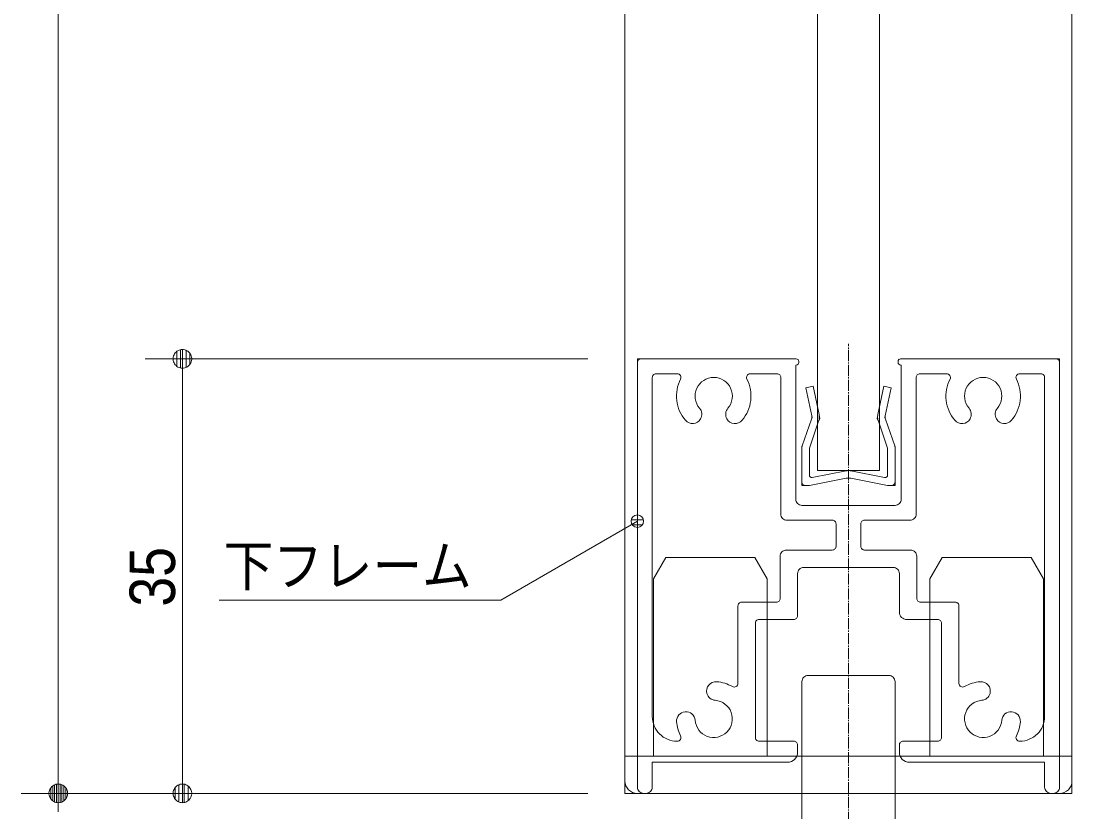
# Model space of a CAD drawing. Units: millimetres, scale not verified. Extents: x -6062 to 6062, y -3045 to 3045.
# Drawn here: x 545 to 1392, y -1789 to -1152 of the extents above; entities that cross this region are included whole.
import ezdxf
from ezdxf.enums import TextEntityAlignment as Align

# ---------------------------------------------------------------- set-up
doc = ezdxf.new("R2010")
doc.units = ezdxf.units.MM
doc.header["$LTSCALE"] = 20
doc.linetypes.add('CHAIN2', pattern=[12, 9, -1, 1, -1])
for name, color, linetype, lineweight in [('0-1_3一般', 7, 'Continuous', 9), ('0-2_2寸法-3', 7, 'Continuous', 9), ('0-3_2寸法-1', 7, 'Continuous', 9), ('0-4_0', 7, 'Continuous', 9)]:
    doc.layers.add(name, color=color, linetype=linetype, lineweight=lineweight)
doc.styles.add('ＭＳ ゴシック', font='')
doc.styles.add('ＭＳ Ｐゴシック', font='')
doc.styles.get('ＭＳ ゴシック').set_extended_font_data('MS Gothic')
doc.styles.get('ＭＳ Ｐゴシック').set_extended_font_data('MS PGothic')

# ---------------------------------------------------------------- blocks, each defined once
blk = doc.blocks.new('_Dot')
at = {"layer": '0-4_0'}
for p, q in [((-10, 0), (-20, 0)), ((9.78, 2), (-9.78, 2)), ((7.99, 6), (-7.99, 6)), ((9.16, -3.98), (-9.16, -3.98)), ((6, -7.98), (-6, -7.98))]:
    blk.add_line(p, q, dxfattribs=at)
for points in [[(10, 0), (9.92, 1.25), (9.69, 2.49), (9.3, 3.68), (8.76, 4.82), (8.09, 5.88), (7.29, 6.85), (6.37, 7.71), (5.36, 8.44), (4.26, 9.05), (3.09, 9.51), (1.87, 9.82), (0.63, 9.98), (-0.63, 9.98), (-1.87, 9.82), (-3.09, 9.51), (-4.26, 9.05), (-5.36, 8.44), (-6.37, 7.71), (-7.29, 6.85), (-8.09, 5.88), (-8.76, 4.82), (-9.3, 3.68), (-9.69, 2.49), (-9.92, 1.25), (-10, 0), (0, 0)], [(-10, 0), (-9.92, -1.25), (-9.69, -2.49), (-9.3, -3.68), (-8.76, -4.82), (-8.09, -5.88), (-7.29, -6.85), (-6.37, -7.71), (-5.36, -8.44), (-4.26, -9.05), (-3.09, -9.51), (-1.87, -9.82), (-0.63, -9.98), (0.63, -9.98), (1.87, -9.82), (3.09, -9.51), (4.26, -9.05), (5.36, -8.44), (6.37, -7.71), (7.29, -6.85), (8.09, -5.88), (8.76, -4.82), (9.3, -3.68), (9.69, -2.49), (9.92, -1.25), (10, 0), (0, 0)]]:
    blk.add_lwpolyline(points, close=True, dxfattribs=at)
blk = doc.blocks.new('グループ-24')
at = {"layer": '0-1_3一般'}
for p, q in [((56584, -28480), (56584, -28540)), ((56584, -28480), (56644, -28480)), ((56584, -28540), (56584, -35380)), ((56644, -28480), (59144, -28480)), ((59144, -28580), (59134, -28580)), ((59134, -30740), (59134, -28580)), ((59184, -28520), (59184, -28540)), ((60784, -28480), (60784.2, -28480)), ((60784, -28520), (60784, -28540)), ((63324, -28480), (60824, -28480)), ((60824, -28580), (60834, -28580)), ((60834, -28580), (60834, -30740)), ((63384, -28480), (63324, -28480)), ((63384, -28480), (63384, -28540)), ((63384, -35380), (63384, -28540)), ((56824, -28720), (56824.2, -28720)), ((57226.1, -28720), (56884, -28720)), ((58401.9, -28720), (58834, -28720)), ((61074, -28720), (61074.2, -28720)), ((61134, -28720), (61566.1, -28720)), ((63084, -28720), (62741.9, -28720)), ((56824, -34240), (56824, -28780)), ((58894, -30980), (58894, -28780)), ((61074, -30980), (61074, -28780)), ((63144, -28780), (63144, -34240)), ((60734, -30840), (59234, -30840)), ((59724, -31080), (58994, -31080)), ((59784, -31140), (59784, -31500)), ((60184, -31140), (60184, -31500)), ((60974, -31080), (60244, -31080)), ((59724, -31560), (58984, -31560)), ((60984, -31560), (60244, -31560)), ((58884, -32340), (58884, -31660)), ((61084, -32340), (61084, -31660)), ((59164, -31940), (59164, -32620)), ((59264, -31840), (60704, -31840)), ((60804, -31940), (60804, -32560)), ((58204, -32460), (58204, -33708.4)), ((58264, -32400), (58824, -32400)), ((61144, -32400), (61704, -32400)), ((61764, -32460), (61764, -33708.4)), ((58484, -34580), (58484, -32740)), ((59104, -32680), (58544, -32680)), ((61424, -32680), (60924, -32680)), ((61484, -32740), (61484, -34580)), ((57704.2, -33870.2), (57704.4, -33870.2)), ((62263.8, -33870.2), (62264, -33870.2)), ((57224, -34640), (57226.1, -34640)), ((58544, -34640), (59104, -34640)), ((59164, -34700), (59164, -34820)), ((59164, -34820), (59164, -34700)), ((60804, -34700), (60804, -34820)), ((60864, -34640), (61424, -34640)), ((62741.9, -34640), (62744, -34640)), ((63144, -34980), (60964, -34980)), ((63144, -34980), (63144, -35380)), ((56724, -35480), (56684, -35480)), ((63284, -35480), (63244, -35480))]:
    blk.add_line(p, q, dxfattribs=at)
blk.add_lwpolyline([(59004, -34980), (56824, -34980), (56824, -35380)], dxfattribs=at)
for centre, radius, start, end in [((56644, -28540), 60, 135, 180), ((56644, -28540), 60, 90, 135), ((59144, -28520), 40, 45, 90), ((59144, -28540), 40, 270, 315), ((59144, -28520), 40, 0, 45), ((59144, -28540), 40, 315, 0), ((60824, -28520), 40, 135, 180), ((60824, -28540), 40, 180, 225), ((60824, -28520), 40, 90, 135), ((60824, -28540), 40, 225, 270), ((63324, -28540), 60, 45, 90), ((63324, -28540), 60, 0, 45), ((56884, -28780), 60, 135, 180), ((56884, -28780), 60, 90, 135), ((57226.1, -28780), 60, 31.48215, 90), ((57226.1, -28780), 60, 332.9643, 31.48215), ((58401.9, -28780), 60, 148.51785, 207.0357), ((58401.9, -28780), 60, 90, 148.51785), ((58834, -28780), 60, 45, 90), ((58834, -28780), 60, 0, 45), ((61134, -28780), 60, 135, 180), ((61134, -28780), 60, 90, 135), ((61566.1, -28780), 60, 31.48215, 90), ((61566.1, -28780), 60, 332.96431, 31.48215), ((62741.9, -28780), 60, 148.51785, 207.03569), ((62741.9, -28780), 60, 90, 148.51785), ((63084, -28780), 60, 45, 90), ((63084, -28780), 60, 0, 45), ((57814, -29080), 600, 152.9643, 186.74654), ((57814, -29080), 300, 90, 155.26439), ((57814, -29080), 300, 24.73561, 90), ((57814, -29080), 600, 353.25346, 27.0357), ((62154, -29080), 600, 152.96431, 186.74654), ((62154, -29080), 300, 90, 155.26439), ((62154, -29080), 300, 24.73561, 90), ((62154, -29080), 600, 353.25346, 27.03569), ((57814, -29080), 300, 155.26439, 220.52878), ((57814, -29080), 300, 319.47122, 24.73561), ((62154, -29080), 300, 155.26439, 220.52878), ((62154, -29080), 300, 319.47122, 24.73561), ((57814, -29080), 600, 186.74654, 220.52878), ((57472, -29372.4), 150, 5.26439, 40.52878), ((58156, -29372.4), 150, 139.47122, 174.73561), ((57814, -29080), 600, 319.47122, 353.25346), ((62154, -29080), 600, 186.74654, 220.52878), ((61812, -29372.4), 150, 5.26439, 40.52878), ((62496, -29372.4), 150, 139.47122, 174.73561), ((62154, -29080), 600, 319.47122, 353.25346), ((57472, -29372.4), 150, 275.26439, 330), ((57472, -29372.4), 150, 330, 5.26439), ((58156, -29372.4), 150, 174.73561, 210), ((58156, -29372.4), 150, 210, 264.73561), ((61812, -29372.4), 150, 275.26439, 330), ((61812, -29372.4), 150, 330, 5.26439), ((62496, -29372.4), 150, 174.73561, 210), ((62496, -29372.4), 150, 210, 264.73561), ((57472, -29372.4), 150, 220.52878, 275.26439), ((58156, -29372.4), 150, 264.73561, 319.47122), ((61812, -29372.4), 150, 220.52878, 275.26439), ((62496, -29372.4), 150, 264.73561, 319.47122), ((59234, -30740), 100, 180, 225), ((60734, -30740), 100, 315, 0), ((59234, -30740), 100, 225, 270), ((60734, -30740), 100, 270, 315), ((58994, -30980), 100, 180, 225), ((58994, -30980), 100, 225, 270), ((59724, -31140), 60, 45, 90), ((59724, -31140), 60, 0, 45), ((60244, -31140), 60, 135, 180), ((60244, -31140), 60, 90, 135), ((60974, -30980), 100, 270, 315), ((60974, -30980), 100, 315, 0), ((58984, -31660), 100, 135, 180), ((58984, -31660), 100, 90, 135), ((59724, -31500), 60, 270, 315), ((59724, -31500), 60, 315, 0), ((60244, -31500), 60, 180, 225), ((60244, -31500), 60, 225, 270), ((60984, -31660), 100, 45, 90), ((60984, -31660), 100, 0, 45), ((59264, -31940), 100, 135, 180), ((59264, -31940), 100, 90, 135), ((60704, -31940), 100, 45, 90), ((60704, -31940), 100, 0, 45), ((58264, -32460), 60, 135, 180), ((58264, -32460), 60, 135, 180), ((58264, -32460), 60, 90, 135), ((58264, -32460), 60, 90, 135), ((58824, -32340), 60, 270, 315), ((58824, -32340), 60, 315, 0), ((61144, -32340), 60, 180, 225), ((61144, -32340), 60, 225, 270), ((61704, -32460), 60, 45, 90), ((61704, -32460), 60, 45, 90), ((61704, -32460), 60, 0, 45), ((61704, -32460), 60, 0, 45), ((59104, -32620), 60, 270, 315), ((59104, -32620), 60, 315, 0), ((60924, -32560), 120, 180, 225), ((60924, -32560), 120, 225, 270), ((58544, -32740), 60, 135, 180), ((58544, -32740), 60, 90, 135), ((61424, -32740), 60, 45, 90), ((61424, -32740), 60, 0, 45), ((57849.1, -33831.4), 150, 85.52878, 140.26439), ((57814, -34280), 600, 72.76439, 85.52878), ((62154, -34280), 600, 94.47122, 107.23561), ((62118.9, -33831.4), 150, 39.73561, 94.47122), ((57849.1, -33831.4), 150, 140.26439, 195), ((57814, -34280), 600, 60, 72.76439), ((58144, -33708.4), 60, 240, 300), ((58144, -33708.4), 60, 300, 0), ((61824, -33708.4), 60, 180, 240), ((61824, -33708.4), 60, 240, 300), ((62154, -34280), 600, 107.23561, 120), ((62118.9, -33831.4), 150, 345, 39.73561), ((57849.1, -33831.4), 150, 195, 230.26439), ((57849.1, -33831.4), 150, 230.26439, 265.52878), ((57814, -34280), 300, 20.26439, 85.52878), ((62154, -34280), 300, 94.47122, 159.73561), ((62118.9, -33831.4), 150, 274.47122, 309.73561), ((62118.9, -33831.4), 150, 309.73561, 345), ((57365.4, -34315.1), 150, 94.47122, 184.47122), ((57365.4, -34315.1), 150, 4.47122, 94.47122), ((57814, -34280), 300, 315, 20.26439), ((62154, -34280), 300, 159.73561, 225), ((62602.6, -34315.1), 150, 85.52878, 175.52878), ((62602.6, -34315.1), 150, 355.52878, 85.52878), ((57224, -34240), 400, 180, 225), ((57814, -34280), 600, 184.47122, 195.75346), ((57814, -34280), 300, 184.47122, 249.73561), ((62154, -34280), 300, 290.26439, 355.52878), ((62154, -34280), 600, 344.24654, 355.52878), ((62744, -34240), 400, 315, 0), ((57224, -34240), 400, 225, 270), ((57814, -34280), 600, 195.75346, 207.03569), ((57814, -34280), 300, 249.73561, 315), ((62154, -34280), 300, 225, 290.26439), ((62154, -34280), 600, 332.96431, 344.24654), ((62744, -34240), 400, 270, 315), ((57226.1, -34580), 60, 270, 328.51785), ((57226.1, -34580), 60, 328.51785, 27.03569), ((58544, -34580), 60, 180, 225), ((58544, -34580), 60, 225, 270), ((59104, -34700), 60, 45, 90), ((59104, -34700), 60, 0, 45), ((60864, -34700), 60, 135, 180), ((60864, -34700), 60, 90, 135), ((61424, -34580), 60, 270, 315), ((61424, -34580), 60, 315, 0), ((62741.9, -34580), 60, 152.96431, 211.48215), ((62741.9, -34580), 60, 211.48215, 270), ((59004, -34820), 160, 315, 0), ((60964, -34820), 160, 180, 225), ((59004, -34820), 160, 270, 315), ((60964, -34820), 160, 225, 270), ((56684, -35380), 100, 180, 225), ((56684, -35380), 100, 225, 270), ((56724, -35380), 100, 270, 315), ((56724, -35380), 100, 315, 0), ((63244, -35380), 100, 180, 225), ((63244, -35380), 100, 225, 270), ((63284, -35380), 100, 270, 315), ((63284, -35380), 100, 315, 0)]:
    blk.add_arc(centre, radius, start, end, dxfattribs=at)
blk = doc.blocks.new('グループ-29')
at = {"layer": '0-1_3一般'}
for p, q in [((56844, -32026.4), (57044, -31680)), ((57044, -31680), (58474, -31680)), ((58674, -32026.4), (58474, -31680)), ((61294, -32026.4), (61494, -31680)), ((61494, -31680), (62924, -31680)), ((63124, -32026.4), (62924, -31680)), ((56844, -34880), (56844, -32026.4)), ((58674, -32026.4), (58674, -34880)), ((61294, -34880), (61294, -32026.4)), ((63124, -32026.4), (63124, -34880)), ((56384, -34880), (63584, -34880)), ((56384, -35280), (56384, -34880)), ((63584, -35280), (63584, -34880)), ((63384, -35480), (56584, -35480))]:
    blk.add_line(p, q, dxfattribs=at)
for centre, start, end in [((56584, -35280), 180, 225), ((63384, -35280), 315, 0), ((56584, -35280), 225, 270), ((63384, -35280), 270, 315)]:
    blk.add_arc(centre, 200, start, end, dxfattribs=at)
blk = doc.blocks.new('グループ-32')
at = {"layer": '0-1_3一般'}
for p, q in [((59239.7, -29880.9), (59386.7, -29449.7)), ((59386.7, -29449.7), (59398.2, -29425.3)), ((59392.7, -29398.9), (59398.2, -29425.3)), ((59495.2, -29500.9), (59524, -29440)), ((59510.1, -29374.1), (59524, -29440)), ((60457.9, -29374.1), (60444, -29440)), ((60472.8, -29500.9), (60444, -29440)), ((60575.3, -29398.9), (60569.8, -29425.3)), ((60581.3, -29449.7), (60569.8, -29425.3)), ((60581.3, -29449.7), (60728.3, -29880.9)), ((59495.2, -29500.9), (59354, -29920)), ((60614, -29920), (60472.8, -29500.9)), ((59234, -30460), (59234, -29906.5)), ((59354, -30351.7), (59354, -29920)), ((60614, -30351.7), (60614, -29920)), ((60734, -29906.5), (60734, -30460)), ((59401.5, -30391), (59946.6, -30283.5)), ((60566.5, -30391), (60021.4, -30283.5)), ((59234, -30460), (59234, -30520)), ((59354, -30520), (59946.6, -30403.5)), ((60614, -30520), (60021.4, -30403.5)), ((60734, -30460), (60734, -30520)), ((59294, -30520), (59234, -30520)), ((59354, -30520), (59294, -30520)), ((60674, -30520), (60614, -30520)), ((60674, -30520), (60734, -30520))]:
    blk.add_line(p, q, dxfattribs=at)
for points in [[(59392.7, -29398.9), (59296.6, -28944.8), (59414, -28920), (59510.1, -29374.1)], [(60457.9, -29374.1), (60554, -28920), (60671.4, -28944.8), (60575.3, -29398.9)]]:
    blk.add_lwpolyline(points, dxfattribs=at)
for centre, radius, start, end in [((59314.4, -29415.5), 80, 334.72228, 353.33323), ((59314.4, -29415.5), 80, 353.33323, 11.94418), ((59314.4, -29415.5), 200, 334.72228, 353.33323), ((59314.4, -29415.5), 200, 353.33323, 11.94418), ((60653.6, -29415.5), 200, 168.05582, 186.66677), ((60653.6, -29415.5), 200, 186.66677, 205.27772), ((60653.6, -29415.5), 80, 168.05582, 186.66677), ((60653.6, -29415.5), 80, 186.66677, 205.27772), ((59294, -29906.5), 60, 167.36114, 180), ((59294, -29906.5), 60, 154.72228, 167.36114), ((60674, -29906.5), 60, 12.63886, 25.27772), ((60674, -29906.5), 60, 0, 12.63886), ((59984, -30480), 200, 95.3825, 100.76501), ((59984, -30480), 200, 90, 95.3825), ((59984, -30480), 200, 84.6175, 90), ((59984, -30480), 200, 79.23499, 84.6175), ((59294, -30460), 60, 180, 225), ((59394, -30351.7), 40, 180, 230.3825), ((59394, -30351.7), 40, 230.3825, 280.76501), ((59984, -30600), 200, 95.3825, 100.76501), ((59984, -30600), 200, 90, 95.3825), ((59984, -30600), 200, 84.6175, 90), ((59984, -30600), 200, 79.23499, 84.6175), ((60574, -30351.7), 40, 259.23499, 309.6175), ((60574, -30351.7), 40, 309.6175, 0), ((60674, -30460), 60, 315, 0), ((59294, -30460), 60, 225, 270), ((60674, -30460), 60, 270, 315)]:
    blk.add_arc(centre, radius, start, end, dxfattribs=at)
blk = doc.blocks.new('グループ-34')
at = {"layer": '0-1_3一般'}
for p, q in [((59484, 7524.9), (59484, -30280)), ((60484, -30280), (60484, 7524.9)), ((59484, -30280), (60484, -30280))]:
    blk.add_line(p, q, dxfattribs=at)
blk.add_lwpolyline([(63584, 12724.9), (63584, -35480), (56384, -35480), (56384, 12724.9)], close=True, dxfattribs=at)
blk = doc.blocks.new('グループ-35')
at = {"layer": '0-1_3一般'}
for p, q in [((60634, -33580), (59334, -33580)), ((60734, -36080), (60734, -33680))]:
    blk.add_line(p, q, dxfattribs=at)
blk.add_lwpolyline([(59234, -33680), (59234, -36080), (60734, -36080)], dxfattribs=at)
for centre, start, end in [((59334, -33680), 135, 180), ((59334, -33680), 90, 135), ((60634, -33680), 45, 90), ((60634, -33680), 0, 45)]:
    blk.add_arc(centre, 100, start, end, dxfattribs=at)
blk = doc.blocks.new('グループ-36')
at = {"layer": '0-1_3一般', "linetype": 'CHAIN2'}
blk.add_line((59984, -38357.5), (59984, -28238.5), dxfattribs=at)
at = {"layer": '0-1_3一般'}
for p, q in [((60724, -36080), (59244, -36080)), ((59244, -36080), (59244, -36700)), ((60724, -36080), (60724, -36700)), ((58984, -37300), (58984, -36700)), ((60384, -36700), (60984, -36700)), ((60984, -37300), (60984, -36700)), ((60984, -37300), (58984, -37300))]:
    blk.add_line(p, q, dxfattribs=at)
blk.add_lwpolyline([(58984, -36700), (59584, -36700), (60384, -36700)], dxfattribs=at)
blk = doc.blocks.new('グループ-37')
at = {"layer": '0-1_3一般'}
for p, q in [((57884, -38480), (57884, -37100)), ((62084, -38480), (62084, -37100)), ((58984, -37300), (58984, -37500)), ((60984, -37300), (58984, -37300)), ((60984, -37500), (60984, -37300)), ((56784, -37500), (63184, -37500)), ((56784, -38080), (56784, -37500)), ((57384, -38080), (57384, -37500)), ((58384, -37500), (58384, -38080)), ((61584, -38080), (61584, -37500)), ((62584, -37500), (62584, -38080)), ((63184, -37500), (63184, -38080)), ((63184, -38080), (56784, -38080))]:
    blk.add_line(p, q, dxfattribs=at)
for name in ['グループ-36', 'グループ-35']:
    blk.add_blockref(name, (0, 0), dxfattribs=at)
blk = doc.blocks.new('グループ-40')
at = {"layer": '0-1_3一般'}
for name in ['グループ-34', 'グループ-37', 'グループ-24', 'グループ-32', 'グループ-29']:
    blk.add_blockref(name, (0, 0), dxfattribs=at)
blk = doc.blocks.new('グループ-42')
at = {"layer": '0-1_3一般'}
blk.add_blockref('グループ-40', (0, 0), dxfattribs=at)

msp = doc.modelspace()

# ---------------------------------------------------------------- linework, layer by layer
at = {"layer": '0-2_2寸法-3'}
for p, q in [((1046.6, -1553.76), (1036.8, -1553.76)), ((1041.89, -1549.76), (1041.51, -1549.76)), ((1041.89, -1549.76), (1041.51, -1549.76)), ((1045.7, -1557.76), (1037.7, -1557.76))]:
    msp.add_line(p, q, dxfattribs=at)
msp.add_lwpolyline([(1041.7, -1554.76), (931.7, -1618.27), (704.82, -1618.27)], dxfattribs=at)
msp.add_circle((1041.7, -1554.76), 5.01, dxfattribs=at)
msp.add_circle((1041.7, -1554.76), 5.01, dxfattribs=at)
at = {"layer": '0-3_2寸法-1'}
for p, q in [((575.33, 621.24), (575.33, -1758.99)), ((1001.7, -1424), (645.33, -1424)), ((675.33, -1758.99), (675.33, -1439.01)), ((1001.7, -1774), (545.33, -1774)), ((645.33, -1774), (545.33, -1774)), ((1001.7, -1774), (645.33, -1774))]:
    msp.add_line(p, q, dxfattribs=at)

# ---------------------------------------------------------------- block references
at = {"layer": '0-1_3一般', "xscale": 0.05, "yscale": 0.05}
msp.add_blockref('グループ-42', (-1787.5, 0), dxfattribs=at)
at = {"layer": '0-3_2寸法-1', "xscale": 0.7503418, "yscale": 0.7503418}
for p, rotation in [((675.33, -1424), 90), ((575.33, -1774), 270), ((675.33, -1774), 270), ((575.33, -1774), 90)]:
    msp.add_blockref('_Dot', p, dxfattribs=dict(at, rotation=rotation))

# ---------------------------------------------------------------- texts
at = {"layer": '0-2_2寸法-3', "style": 'ＭＳ ゴシック', "width": 0.9}
msp.add_text('下フレーム', height=32.55, dxfattribs=at).set_placement((708.48, -1616.65), align=Align.BOTTOM_LEFT)
at = {"layer": '0-3_2寸法-1', "style": 'ＭＳ Ｐゴシック', "width": 0.9}
msp.add_text('35', height=36.66, rotation=90, dxfattribs=at).set_placement((680.38, -1623.59), align=Align.BOTTOM_LEFT)

doc.saveas('drawing.dxf')
